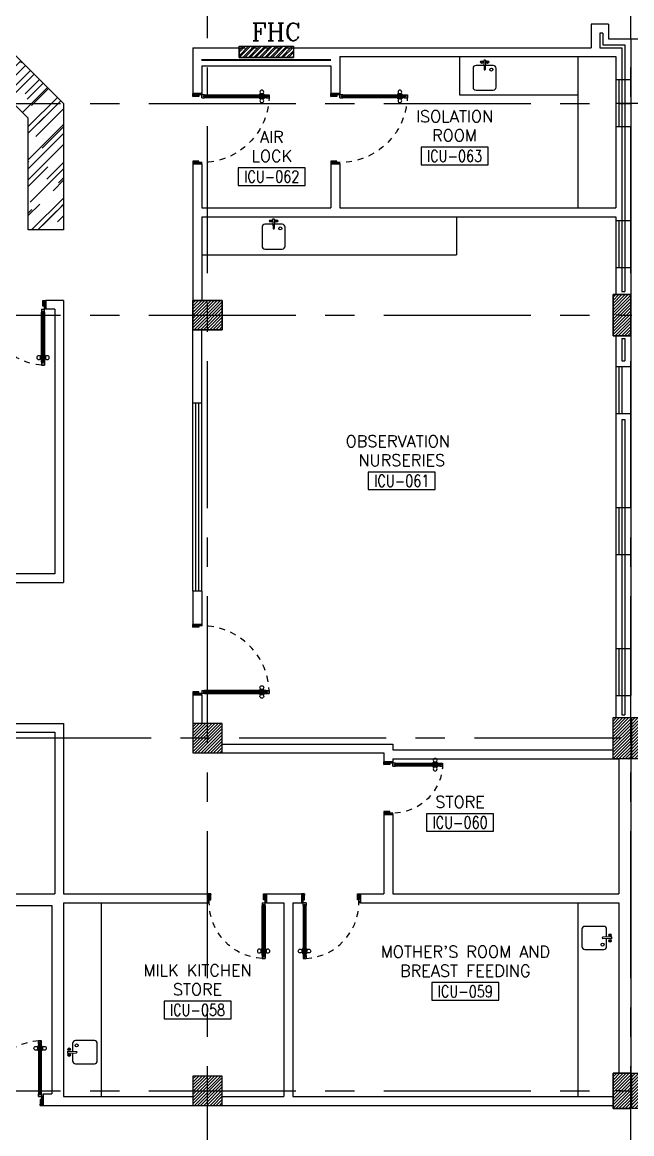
# Model space of a CAD drawing. Extents: x -0.7 to 93.2, y -1.5 to 78.
# Drawn here: x 30.29 to 40.66, y 35.89 to 54.8 of the extents above; entities that cross this region are included whole.
import ezdxf
from ezdxf.enums import TextEntityAlignment as Align

# ---------------------------------------------------------------- set-up
doc = ezdxf.new("R2010")
doc.units = 0
doc.header["$MEASUREMENT"] = 0
doc.linetypes.add('CENTERX2', pattern=[4, 2.5, -0.5, 0.5, -0.5])
doc.linetypes.add('HIDDEN', pattern=[0.375, 0.25, -0.125])
doc.layers.get('0').update_dxf_attribs({"color": 11, "linetype": 'CONTINUOUS'})
for name, color, linetype in [('AXES', 11, 'CENTERX2'), ('COL', 11, 'CONTINUOUS'), ('COUNTER', 11, 'CONTINUOUS'), ('DOOR', 11, 'CONTINUOUS'), ('FHC', 11, 'CONTINUOUS'), ('HAT', 11, 'CONTINUOUS'), ('INSUL', 11, 'CONTINUOUS'), ('NON-MEDICAL', 11, 'CONTINUOUS'), ('RM-BOX', 11, 'CONTINUOUS'), ('RM-NAME', 11, 'CONTINUOUS'), ('RM-NO', 11, 'CONTINUOUS'), ('ROOF', 11, 'CONTINUOUS'), ('WALL', 11, 'CONTINUOUS'), ('WIN', 11, 'CONTINUOUS')]:
    doc.layers.add(name, color=color, linetype=linetype)
doc.styles.add('ROMANC', font='romanc', dxfattribs={"height": 0.1})
doc.styles.add('ROMANS', font='ROMANS.shx', dxfattribs={"width": 0.6})

# ---------------------------------------------------------------- blocks, each defined once
blk = doc.blocks.new('*X17')
at = {"color": 0}
for p, q in [((84179, 155509), (84660, 155990)), ((84179, 155562), (84607, 155990)), ((84179, 155615), (84554, 155990)), ((84179, 155668), (84501, 155990)), ((84179, 155721), (84448, 155990)), ((84179, 155774), (84395, 155990)), ((84179, 155827), (84342, 155990)), ((84179, 155880), (84289, 155990)), ((84179, 155933), (84236, 155990)), ((84179, 155986), (84183, 155990)), ((84213, 155490), (84679, 155956)), ((84266, 155490), (84679, 155903)), ((84319, 155490), (84679, 155850)), ((84372, 155490), (84679, 155796)), ((84426, 155490), (84679, 155743)), ((84479, 155490), (84679, 155690)), ((84532, 155490), (84679, 155637)), ((84585, 155490), (84679, 155584)), ((84638, 155490), (84679, 155531))]:
    blk.add_line(p, q, dxfattribs=at)
blk = doc.blocks.new('COL50')
at = {"layer": 'COL'}
blk.add_lwpolyline([(-250, 250), (-250, -250), (250, -250), (250, 250)], close=True, dxfattribs=at)
blk = doc.blocks.new('*X16')
at = {"color": 0}
for p, q in [((84179, 162721), (84648, 163190)), ((84179, 162774), (84595, 163190)), ((84179, 162827), (84542, 163190)), ((84179, 162880), (84489, 163190)), ((84179, 162933), (84436, 163190)), ((84179, 162986), (84383, 163190)), ((84179, 163039), (84330, 163190)), ((84179, 163092), (84277, 163190)), ((84179, 163145), (84224, 163190)), ((84201, 162690), (84679, 163168)), ((84254, 162690), (84679, 163115)), ((84307, 162690), (84679, 163062)), ((84360, 162690), (84679, 163009)), ((84413, 162690), (84679, 162956)), ((84466, 162690), (84679, 162903)), ((84519, 162690), (84679, 162850)), ((84572, 162690), (84679, 162797)), ((84625, 162690), (84679, 162744))]:
    blk.add_line(p, q, dxfattribs=at)
blk = doc.blocks.new('*X19')
at = {"color": 0}
for p, q in [((84179, 149516), (84653, 149990)), ((84179, 149569), (84600, 149990)), ((84179, 149622), (84547, 149990)), ((84179, 149675), (84494, 149990)), ((84179, 149728), (84441, 149990)), ((84179, 149781), (84388, 149990)), ((84179, 149834), (84335, 149990)), ((84179, 149887), (84282, 149990)), ((84179, 149940), (84229, 149990)), ((84206, 149490), (84679, 149963)), ((84259, 149490), (84679, 149910)), ((84312, 149490), (84679, 149857)), ((84365, 149490), (84679, 149804)), ((84418, 149490), (84679, 149751)), ((84471, 149490), (84679, 149698)), ((84524, 149490), (84679, 149645)), ((84577, 149490), (84679, 149592)), ((84630, 149490), (84679, 149539))]:
    blk.add_line(p, q, dxfattribs=at)
blk = doc.blocks.new('RM1')
at = {"layer": 'RM-BOX'}
blk.add_lwpolyline([(570, -200), (-570, -200), (-570, -500), (570, -500)], close=True, dxfattribs=at)
at = {"layer": 'RM-NAME', "style": 'ROMANS'}
for tag, p in [('ROOMNAME1', (0, 324)), ('ROOMNAME2', (0, 0))]:
    blk.add_attdef(tag, text='', height=200, dxfattribs=at).set_placement(p, align=Align.MIDDLE)
at = {"layer": 'RM-NO', "style": 'ROMANS', "width": 0.8}
blk.add_attdef('ROOMNO', text='', height=200, dxfattribs=at).set_placement((0, -350), align=Align.MIDDLE)
blk = doc.blocks.new('DOOR90')
at = {"layer": 'DOOR', "color": 0, "linetype": 'ByBlock'}
for p, q in [((-150, 0), (-150, -25)), ((-150, 0), (0, 0)), ((0, -50), (0, 0)), ((-1000, -25), (-1000, -75)), ((-1000, -75), (-1000, -25)), ((-950, -25), (-1000, -25)), ((-950, -75), (-1000, -75)), ((-970, -42), (-970, -58)), ((-950, -42), (-970, -42)), ((-950, -58), (-970, -58)), ((-950, -25), (-950, -42)), ((-950, -58), (-950, -75)), ((-918, -25), (-918, -18)), ((-828, -18), (-918, -18)), ((-918, -75), (-918, -82)), ((-828, -82), (-918, -82)), ((-905, -18), (-905, -9)), ((-905, -9), (-840, -9)), ((-905, -18), (-840, -18)), ((-905, -82), (-905, -91)), ((-905, -82), (-840, -82)), ((-905, -91), (-840, -91)), ((-840, -18), (-840, -9)), ((-840, -82), (-840, -91)), ((-828, -25), (-828, -18)), ((-828, -75), (-828, -82)), ((-200, -42), (-200, -25)), ((-200, -25), (-150, -25)), ((-180, -42), (-200, -42)), ((-200, -75), (-200, -58)), ((-200, -58), (-180, -58)), ((-150, -75), (-200, -75)), ((-180, -58), (-180, -42)), ((-150, -75), (-150, -25)), ((-150, -25), (-100, -25)), ((-100, -25), (-100, -50)), ((-100, -50), (0, -50)), ((-150, -900), (-150, -875)), ((-150, -875), (-100, -875)), ((0, -900), (-150, -900)), ((-150, -900), (0, -900)), ((-100, -850), (0, -850)), ((-100, -875), (-100, -850)), ((0, -850), (0, -900))]:
    blk.add_line(p, q, dxfattribs=at)
at = {"layer": 'DOOR', "color": 9, "linetype": 'ByBlock'}
for p, q in [((0, -50), (-114, 0)), ((0, -50), (-40, 0)), ((0, -50), (-100, -37)), ((0, -850), (-114, -900)), ((0, -850), (-100, -863)), ((0, -850), (-40, -900))]:
    blk.add_line(p, q, dxfattribs=at)
at = {"layer": 'DOOR', "linetype": 'ByBlock'}
for p, q in [((-200, -25), (-950, -25)), ((-200, -42), (-950, -42)), ((-200, -58), (-950, -58)), ((-950, -75), (-200, -75))]:
    blk.add_line(p, q, dxfattribs=at)
at = {"layer": 'DOOR', "color": 0, "linetype": 'ByBlock'}
for centre in [(-873, 24), (-873, -124)]:
    blk.add_circle(centre, 32.4, dxfattribs=at)
at = {"layer": 'DOOR', "color": 9, "linetype": 'ByBlock'}
for centre, radius, start, end in [((0, -50), 154, 161.1053, 166.2858), ((0, -50), 134, 158.1598, 169.28), ((0, -50), 94.4, 148.0182, 180), ((0, -50), 74.4, 137.7764, 180), ((0, -50), 114, 154.0838, 167.3774), ((0, -50), 54.4, 113.2074, 180), ((0, -50), 34.4, 90, 180), ((0, -50), 14.4, 90, 180), ((0, -850), 154, 193.7142, 198.8947), ((0, -850), 134, 190.72, 201.8402), ((0, -850), 94.4, 180, 211.9818), ((0, -850), 74.4, 180, 222.2236), ((0, -850), 54.4, 180, 246.7926), ((0, -850), 34.4, 180, 270), ((0, -850), 14.4, 180, 270)]:
    blk.add_arc(centre, radius, start, end, dxfattribs=at)
at = {"layer": 'DOOR', "linetype": 'HIDDEN', "ltscale": 0.5}
blk.add_arc((-150, -25), 850, 180, 270, dxfattribs=at)
blk = doc.blocks.new('C5V')
at = {"layer": 'HAT'}
h = blk.add_hatch(dxfattribs=at)
h.set_pattern_fill('ANSI31', color=256, scale=300, style=0)
h.set_pattern_definition([(45, (-249196.182, -54711.005), (-26.5165043, 26.5165043), [])])
h.paths.add_polyline_path([(-20, 600), (-320, 600), (-320, 300), (-20, 300)])
h.paths.add_polyline_path([(-20, 300), (-320, 300), (-320, 0), (-20, 0)])
h = blk.add_hatch(dxfattribs=at)
h.set_pattern_fill('ANSI31', color=256, scale=300, style=0)
h.set_pattern_definition([(45, (-248876.182, -54711.005), (-26.5165043, 26.5165043), [])])
h.paths.add_polyline_path([(300, 600), (0, 600), (0, 300), (300, 300)])
h.paths.add_polyline_path([(300, 300), (0, 300), (0, 0), (300, 0)])
at = {"layer": 'COL'}
for points in [[(-20, 600), (-20, 0), (-320, 0), (-320, 600)], [(300, 600), (300, 0), (0, 0), (0, 600)]]:
    blk.add_lwpolyline(points, close=True, dxfattribs=at)
blk = doc.blocks.new('C11')
at = {"layer": 'HAT'}
h = blk.add_hatch(dxfattribs=at)
h.set_pattern_fill('ANSI31', color=256, scale=300, style=0)
h.set_pattern_definition([(45, (-248556.182, -75061.005), (-26.5165043, 26.5165043), [])])
h.paths.add_polyline_path([(300, 700), (0, 700), (0, 350), (300, 350)])
h.paths.add_polyline_path([(300, 350), (0, 350), (0, 0), (300, 0)])
at = {"layer": 'COL'}
blk.add_lwpolyline([(300, 700), (300, 0), (0, 0), (0, 700)], close=True, dxfattribs=at)
blk = doc.blocks.new('C11D')
at = {"layer": 'COL', "linetype": 'ByBlock'}
for p in [(-320, 0), (0, 0)]:
    blk.add_blockref('C11', p, dxfattribs=at)
blk = doc.blocks.new('DOOR-10')
at = {"layer": 'DOOR', "color": 0, "linetype": 'ByBlock'}
for p, q in [((-83, 1005), (-92, 1005)), ((-92, 1005), (-92, 940)), ((-76, 1018), (-83, 1018)), ((-83, 928), (-83, 1018)), ((-83, 1005), (-83, 940)), ((-26, 1100), (-76, 1100)), ((-76, 1100), (-26, 1100)), ((-76, 1050), (-76, 1100)), ((-59, 1050), (-76, 1050)), ((-43, 1070), (-59, 1070)), ((-59, 1050), (-59, 1070)), ((-43, 1050), (-43, 1070)), ((-26, 1050), (-43, 1050)), ((-26, 1050), (-26, 1100)), ((-26, 1018), (-18, 1018)), ((-18, 928), (-18, 1018)), ((-18, 1005), (-9, 1005)), ((-18, 1005), (-18, 940)), ((-9, 1005), (-9, 940)), ((-83, 940), (-92, 940)), ((-76, 928), (-83, 928)), ((-26, 928), (-18, 928)), ((-18, 940), (-9, 940)), ((-76, 200), (-59, 200)), ((-76, 150), (-76, 200)), ((-59, 200), (-59, 180)), ((-43, 200), (-26, 200)), ((-43, 180), (-43, 200)), ((-26, 200), (-26, 150)), ((-1001, 0), (-1001, 150)), ((-1001, 150), (-976, 150)), ((-1001, 150), (-1001, 0)), ((-951, 0), (-1001, 0)), ((-976, 150), (-976, 100)), ((-976, 100), (-951, 100)), ((-951, 100), (-951, 0)), ((-76, 150), (-26, 150)), ((-59, 180), (-43, 180)), ((-51, 100), (-51, 0)), ((-26, 100), (-51, 100)), ((-51, 0), (-1, 0)), ((-1, 150), (-26, 150)), ((-26, 150), (-26, 100))]:
    blk.add_line(p, q, dxfattribs=at)
at = {"layer": 'DOOR', "linetype": 'ByBlock'}
for p, q in [((-76, 1050), (-76, 200)), ((-59, 200), (-59, 1050)), ((-43, 200), (-43, 1050)), ((-26, 200), (-26, 1050))]:
    blk.add_line(p, q, dxfattribs=at)
at = {"layer": 'DOOR', "color": 9, "linetype": 'ByBlock'}
for p, q in [((-951, 0), (-1001, 114)), ((-951, 0), (-1001, 40)), ((-951, 0), (-964, 100)), ((-51, 0), (-1, 114)), ((-51, 0), (-37, 100)), ((-51, 0), (-1, 40)), ((-1, 0), (-1, 150))]:
    blk.add_line(p, q, dxfattribs=at)
at = {"layer": 'DOOR', "color": 0, "linetype": 'ByBlock'}
for centre in [(-124, 973), (23, 973)]:
    blk.add_circle(centre, 32.4, dxfattribs=at)
at = {"layer": 'DOOR', "linetype": 'HIDDEN', "ltscale": 0.5}
blk.add_arc((-23, 149), 952, 93.1482, 179.9482, dxfattribs=at)
at = {"layer": 'DOOR', "color": 9, "linetype": 'ByBlock'}
for centre, radius, start, end in [((-951, 0), 154, 103.7142, 108.8947), ((-951, 0), 134, 100.72, 111.8402), ((-951, 0), 94.4, 90, 121.9818), ((-951, 0), 74.4, 90, 132.2236), ((-951, 0), 54.4, 90, 156.7926), ((-951, 0), 34.4, 90, 180), ((-951, 0), 14.4, 90, 180), ((-51, 0), 94.4, 58.0182, 90), ((-51, 0), 74.4, 47.7764, 90), ((-51, 0), 54.4, 23.2074, 90), ((-51, 0), 34.4, 0, 90), ((-51, 0), 14.4, 0, 90), ((-51, 0), 134, 68.1598, 79.28), ((-51, 0), 114, 64.0838, 77.3774), ((-51, 0), 154, 71.1053, 76.2858)]:
    blk.add_arc(centre, radius, start, end, dxfattribs=at)
blk = doc.blocks.new('DOOR100')
at = {"layer": 'DOOR', "color": 0, "linetype": 'ByBlock'}
for p, q in [((-82, 1205), (-91, 1205)), ((-91, 1205), (-91, 1140)), ((-82, 1140), (-91, 1140)), ((-75, 1218), (-82, 1218)), ((-82, 1128), (-82, 1218)), ((-82, 1205), (-82, 1140)), ((-25, 1300), (-75, 1300)), ((-75, 1300), (-25, 1300)), ((-75, 1250), (-75, 1300)), ((-58, 1250), (-75, 1250)), ((-42, 1270), (-58, 1270)), ((-58, 1250), (-58, 1270)), ((-42, 1250), (-42, 1270)), ((-25, 1250), (-42, 1250)), ((-25, 1250), (-25, 1300)), ((-25, 1218), (-18, 1218)), ((-18, 1128), (-18, 1218)), ((-18, 1205), (-9, 1205)), ((-18, 1205), (-18, 1140)), ((-18, 1140), (-9, 1140)), ((-9, 1205), (-9, 1140)), ((-75, 1128), (-82, 1128)), ((-25, 1128), (-18, 1128)), ((-75, 200), (-58, 200)), ((-75, 150), (-75, 200)), ((-58, 200), (-58, 180)), ((-42, 200), (-25, 200)), ((-42, 180), (-42, 200)), ((-25, 200), (-25, 150)), ((-1200, 0), (-1200, 150)), ((-1200, 150), (-1175, 150)), ((-1200, 150), (-1200, 0)), ((-1150, 0), (-1200, 0)), ((-1175, 150), (-1175, 100)), ((-1175, 100), (-1150, 100)), ((-1150, 100), (-1150, 0)), ((-75, 150), (-25, 150)), ((-58, 180), (-42, 180)), ((-50, 100), (-50, 0)), ((-25, 100), (-50, 100)), ((-50, 0), (0, 0)), ((0, 150), (-25, 150)), ((-25, 150), (-25, 100)), ((0, 150), (0, 0))]:
    blk.add_line(p, q, dxfattribs=at)
at = {"layer": 'DOOR', "linetype": 'ByBlock'}
for p, q in [((-75, 1250), (-75, 200)), ((-58, 200), (-58, 1250)), ((-42, 200), (-42, 1250)), ((-25, 200), (-25, 1250)), ((0, 0), (0, 150))]:
    blk.add_line(p, q, dxfattribs=at)
at = {"layer": 'DOOR', "color": 9, "linetype": 'ByBlock'}
for p, q in [((-1150, 0), (-1200, 114)), ((-1150, 0), (-1200, 40)), ((-1150, 0), (-1163, 100)), ((-50, 0), (0, 114)), ((-50, 0), (-37, 100)), ((-50, 0), (0, 40))]:
    blk.add_line(p, q, dxfattribs=at)
at = {"layer": 'DOOR', "color": 0, "linetype": 'ByBlock'}
for centre in [(-124, 1173), (24, 1173)]:
    blk.add_circle(centre, 32.4, dxfattribs=at)
at = {"layer": 'DOOR', "linetype": 'HIDDEN', "ltscale": 0.5}
blk.add_arc((-25, 150), 1150, 90, 180.0001, dxfattribs=at)
at = {"layer": 'DOOR', "color": 9, "linetype": 'ByBlock'}
for centre, radius, start, end in [((-1150, 0), 154, 103.7142, 108.8947), ((-1150, 0), 134, 100.72, 111.8402), ((-1150, 0), 94.4, 90, 121.9818), ((-1150, 0), 74.4, 90, 132.2236), ((-1150, 0), 54.4, 90, 156.7926), ((-1150, 0), 34.4, 90, 180), ((-1150, 0), 14.4, 90, 180), ((-50, 0), 94.4, 58.0182, 90), ((-50, 0), 74.4, 47.7764, 90), ((-50, 0), 54.4, 23.2074, 90), ((-50, 0), 34.4, 0, 90), ((-50, 0), 14.4, 0, 90), ((-50, 0), 134, 68.1598, 79.28), ((-50, 0), 114, 64.0838, 77.3774), ((-50, 0), 154, 71.1053, 76.2858)]:
    blk.add_arc(centre, radius, start, end, dxfattribs=at)

msp = doc.modelspace()

# ---------------------------------------------------------------- hatches: boundary and pattern name
at = {"layer": 'COUNTER', "linetype": 'ByBlock'}
h = msp.add_hatch(dxfattribs=at)
h.set_pattern_fill('AR-RROOF', color=11, scale=0.32, angle=45, style=0)
h.set_pattern_definition([(45, (-276012.13315, -57293.36293), (0.27152900398, 0.72407734394), [4.8, -0.64, 1.6, -0.32]), (45, (-276011.94534, -57292.94885), (-0.52721881605, 0.0746704761), [0.96, -0.1056, 1.92, -0.24]), (45, (-276012.21234, -57293.05746), (1.02502199, 1.32822937778), [2.56, -0.448, 1.28, -0.32])])
h.paths.add_polyline_path([(30.0424, 54.37), (28.2924, 54.37), (28.2924, 53.77), (29.7924, 53.77), (30.3924, 53.17), (30.3924, 51.27), (30.9924, 51.27), (30.9924, 53.42)])
at = {"layer": 'FHC', "linetype": 'ByBlock', "ltscale": 0.3}
h = msp.add_hatch(dxfattribs=at)
h.set_pattern_fill('ANSI32', color=11, scale=0.175, style=0)
h.set_pattern_definition([(45, (-198.21383, 23.153995), (-0.046403883, 0.046403883), []), (45, (-198.182894, 23.153995), (-0.046403883, 0.046403883), [])])
h.paths.add_polyline_path([(34.9024, 54.205), (34.9024, 54.395), (33.9824, 54.395), (33.9824, 54.205)])
h.paths.add_polyline_path([(33.7697, 53.7839), (33.7697, 54.2047), (34.0322, 54.2047), (34.0322, 53.7839)], flags=9)

# ---------------------------------------------------------------- linework, layer by layer
at = {"layer": 'AXES'}
for p, q in [((40.6424, -1.4643), (40.6424, 76.9984)), ((33.4424, -1.4643), (33.4424, 59.12)), ((24.4424, 53.42), (40.659, 53.42)), ((82.6824, 53.42), (40.3924, 53.42)), ((24.4424, 49.82), (40.6624, 49.82)), ((92.4824, 49.82), (40.3924, 49.82)), ((92.4824, 42.62), (24.4424, 42.62)), ((92.4824, 42.62), (40.3924, 42.62)), ((24.4424, 36.62), (40.6424, 36.62)), ((92.4824, 36.62), (40.3924, 36.62))]:
    msp.add_line(p, q, dxfattribs=at)
at = {"layer": 'COUNTER', "linetype": 'ByBlock'}
msp.add_lwpolyline([(30.3924, 51.27), (30.3924, 53.17), (29.7924, 53.77), (28.2924, 53.77), (28.2924, 54.37), (30.0424, 54.37), (30.9924, 53.42), (30.9924, 51.27)], close=True, dxfattribs=at)
at = {"layer": 'FHC', "color": 250, "linetype": 'HIDDEN', "ltscale": 0.25}
msp.add_line((33.9824, 54.37), (34.9024, 54.37), dxfattribs=at)
at = {"layer": 'FHC', "linetype": 'ByBlock', "ltscale": 0.3}
msp.add_lwpolyline([(33.9824, 54.395), (34.9024, 54.395), (34.9024, 54.205), (33.9824, 54.205)], close=True, dxfattribs=at)
at = {"layer": 'INSUL'}
for p, q in [((40.1174, 54.62), (40.1174, 54.37)), ((40.1674, 54.62), (40.1174, 54.62)), ((40.1674, 54.62), (40.1674, 54.42)), ((40.1174, 54.37), (40.4924, 54.37)), ((40.1674, 54.42), (40.5424, 54.42)), ((40.4924, 54.37), (40.4924, 50.22)), ((40.5424, 54.42), (40.5424, 50.22)), ((40.4924, 50.22), (40.5424, 50.22)), ((40.4924, 49.42), (40.5424, 49.42)), ((40.4924, 49.42), (40.4924, 49.045)), ((40.5424, 49.42), (40.5424, 49.045)), ((40.4924, 49.045), (40.5424, 49.045)), ((40.4924, 48.045), (40.5424, 48.045)), ((40.4924, 48.045), (40.4924, 43.02)), ((40.5424, 48.045), (40.5424, 43.02)), ((40.4924, 43.02), (40.5424, 43.02))]:
    msp.add_line(p, q, dxfattribs=at)
at = {"layer": 'NON-MEDICAL'}
for p, q in [((37.7286, 54.2219), (37.7286, 53.5719)), ((38.1412, 54.1577), (38.1473, 54.0024)), ((38.1733, 54.1577), (38.1412, 54.1577)), ((38.1733, 54.1577), (38.1673, 54.0024)), ((39.7424, 54.2219), (39.7424, 51.6469)), ((39.7424, 54.2219), (39.7424, 53.5719)), ((37.9609, 54.0196), (37.9609, 53.6985)), ((38.1473, 54.0695), (38.0108, 54.0695)), ((38.3037, 54.0695), (38.1673, 54.0695)), ((38.3536, 53.6985), (38.3536, 54.0196)), ((37.7286, 53.5719), (39.7424, 53.5719)), ((38.0108, 53.6486), (38.3037, 53.6486)), ((34.55, 51.4539), (34.5561, 51.2986)), ((34.5821, 51.4539), (34.55, 51.4539)), ((34.5821, 51.4539), (34.576, 51.2986)), ((37.6771, 51.4969), (37.6771, 50.8469)), ((34.3697, 51.3158), (34.3697, 50.9947)), ((34.5561, 51.3657), (34.4196, 51.3657)), ((34.7125, 51.3657), (34.576, 51.3657)), ((34.7624, 50.9947), (34.7624, 51.3158)), ((34.4196, 50.9448), (34.7125, 50.9448)), ((33.3424, 50.8469), (37.6771, 50.8469)), ((31.6328, 39.82), (31.6328, 36.52)), ((39.7418, 39.82), (39.7418, 36.52)), ((39.8122, 39.368), (39.8122, 39.0751)), ((40.1831, 39.4178), (39.862, 39.4178)), ((40.233, 39.2315), (40.233, 39.368)), ((40.3212, 39.2375), (40.1659, 39.2315)), ((40.3212, 39.2055), (40.1659, 39.2115)), ((40.233, 39.0751), (40.233, 39.2115)), ((40.3212, 39.2055), (40.3212, 39.2375)), ((39.862, 39.0252), (40.1831, 39.0252)), ((31.5164, 37.473), (31.1953, 37.473)), ((31.0572, 37.2927), (31.2125, 37.2866)), ((31.0572, 37.2927), (31.0572, 37.2606)), ((31.0572, 37.2606), (31.2125, 37.2667)), ((31.1454, 37.4231), (31.1454, 37.2866)), ((31.1454, 37.2667), (31.1454, 37.1302)), ((31.5662, 37.1302), (31.5662, 37.4231)), ((31.1953, 37.0803), (31.5164, 37.0803))]:
    msp.add_line(p, q, dxfattribs=at)
for centre, radius in [((38.1075, 54.1266), 0.0217), ((38.1075, 54.1266), 0.014), ((38.207, 54.1266), 0.0217), ((38.207, 54.1266), 0.014), ((38.2717, 54), 0.0255), ((34.5163, 51.4228), 0.0217), ((34.5163, 51.4228), 0.014), ((34.6158, 51.4228), 0.0217), ((34.6158, 51.4228), 0.014), ((34.6805, 51.2962), 0.0255), ((40.2901, 39.2713), 0.0217), ((40.2901, 39.1717), 0.0217), ((40.2901, 39.2713), 0.014), ((40.2901, 39.1717), 0.014), ((40.1636, 39.1071), 0.0255), ((31.0883, 37.3264), 0.0217), ((31.0883, 37.3264), 0.014), ((31.2148, 37.3911), 0.0255), ((31.0883, 37.2269), 0.0217), ((31.0883, 37.2269), 0.014)]:
    msp.add_circle(centre, radius, dxfattribs=at)
for centre, radius, start, end in [((38.0108, 54.0196), 0.0499, 90, 180), ((38.1573, 54.0024), 0.00997, 180, 0), ((38.3037, 54.0196), 0.0499, 0, 90), ((38.0108, 53.6985), 0.0499, 180, 270), ((38.3037, 53.6985), 0.0499, 270, 0), ((34.4196, 51.3158), 0.0499, 90, 180), ((34.5661, 51.2986), 0.00997, 180, 0), ((34.7125, 51.3158), 0.0499, 0, 90), ((34.4196, 50.9947), 0.0499, 180, 270), ((34.7125, 50.9947), 0.0499, 270, 0), ((39.862, 39.368), 0.0499, 90, 180), ((40.1831, 39.368), 0.0499, 0, 90), ((40.1659, 39.2215), 0.00997, 90, 270), ((39.862, 39.0751), 0.0499, 180, 270), ((40.1831, 39.0751), 0.0499, 270, 0), ((31.1953, 37.4231), 0.0499, 90, 180), ((31.5164, 37.4231), 0.0499, 0, 90), ((31.2125, 37.2766), 0.00997, 270, 90), ((31.1953, 37.1302), 0.0499, 180, 270), ((31.5164, 37.1302), 0.0499, 270, 0)]:
    msp.add_arc(centre, radius, start, end, dxfattribs=at)
at = {"layer": 'ROOF'}
msp.add_line((40.6424, 54.52), (50.2624, 54.52), dxfattribs=at)
at = {"layer": 'WALL'}
for p, q in [((39.9674, 54.77), (39.9674, 54.37)), ((40.2674, 54.77), (39.9674, 54.77)), ((40.2674, 54.77), (40.2674, 54.52)), ((40.2674, 54.52), (40.6424, 54.52)), ((33.7703, 54.37), (33.9824, 54.37)), ((33.9824, 54.3654), (33.9824, 54.205)), ((34.9024, 54.3654), (34.9024, 54.205)), ((33.9824, 54.205), (34.9024, 54.205)), ((33.1924, 51.495), (33.1924, 50.07)), ((33.3424, 51.495), (33.3424, 50.07)), ((30.9924, 50.07), (30.9924, 45.27)), ((30.8424, 49.92), (30.8424, 45.42)), ((33.1924, 48.32), (33.1924, 49.57)), ((33.3424, 48.32), (33.3424, 49.57)), ((33.3424, 48.32), (33.1924, 48.32)), ((30.8424, 45.42), (26.4924, 45.42)), ((22.7424, 45.27), (30.9924, 45.27)), ((40.4424, 42.27), (40.4424, 39.97)), ((40.6424, 42.27), (40.6424, 36.67)), ((40.4424, 39.82), (40.4424, 36.92)), ((30.6424, 36.57), (30.6424, 36.37))]:
    msp.add_line(p, q, dxfattribs=at)
at = {"layer": 'WALL', "linetype": 'ByBlock'}
for p, q in [((40.6424, 54.52), (40.6424, 53.832)), ((33.1924, 54.37), (33.1924, 53.5925)), ((33.1924, 54.37), (33.9824, 54.37)), ((34.9024, 54.37), (39.9674, 54.37)), ((33.3424, 54.17), (35.5424, 54.17)), ((33.3424, 54.16), (33.3424, 54.17)), ((33.3424, 54.16), (35.5424, 54.16)), ((35.6924, 54.22), (35.6924, 53.5825)), ((35.6924, 54.22), (40.3924, 54.22)), ((40.3924, 54.22), (40.3924, 53.832)), ((33.3424, 54.06), (33.3424, 53.5925)), ((33.3424, 54.06), (35.5424, 54.06)), ((35.5424, 54.06), (35.5424, 53.5825)), ((40.3924, 53.832), (40.6424, 53.832)), ((33.3424, 53.5925), (33.1924, 53.5925)), ((35.5424, 53.5825), (35.6924, 53.5825)), ((40.3924, 53.032), (40.6424, 53.032)), ((40.3924, 53.032), (40.3924, 51.645)), ((40.6424, 53.032), (40.6424, 51.432)), ((33.1924, 52.3925), (33.1924, 51.495)), ((33.1924, 52.3925), (33.3424, 52.3925)), ((33.3424, 52.3925), (33.3424, 51.645)), ((35.5424, 52.3925), (35.6924, 52.3925)), ((35.5424, 52.3925), (35.5424, 51.645)), ((35.6924, 52.3925), (35.6924, 51.645)), ((33.3424, 51.645), (35.5424, 51.645)), ((35.6924, 51.645), (40.3924, 51.645)), ((33.3424, 51.495), (40.3924, 51.495)), ((40.3924, 51.495), (40.3924, 51.432)), ((40.3924, 51.432), (40.6424, 51.432)), ((40.3924, 50.632), (40.6424, 50.632)), ((40.3924, 50.632), (40.3924, 50.17)), ((40.6424, 50.632), (40.6424, 48.945)), ((30.6924, 49.92), (30.6924, 50.07)), ((30.9924, 50.07), (30.6924, 50.07)), ((33.1924, 50.07), (33.1924, 49.57)), ((33.3424, 50.07), (33.3424, 50.0696)), ((30.8424, 49.92), (30.6924, 49.92)), ((40.3924, 49.47), (40.3924, 48.945)), ((40.3924, 48.945), (40.6424, 48.945)), ((40.3924, 48.145), (40.3924, 46.545)), ((40.3924, 48.145), (40.6424, 48.145)), ((40.6424, 48.145), (40.6424, 46.545)), ((40.3924, 46.545), (40.6424, 46.545)), ((40.3924, 45.745), (40.6424, 45.745)), ((40.3924, 45.745), (40.3924, 44.145)), ((40.6424, 45.745), (40.6424, 44.145)), ((33.3424, 45.12), (33.1924, 45.12)), ((33.1924, 45.12), (33.1924, 44.5575)), ((33.3424, 45.12), (33.3424, 44.5575)), ((33.3424, 44.5575), (33.1924, 44.5575)), ((40.3924, 44.145), (40.6424, 44.145)), ((33.3424, 43.3575), (33.1924, 43.3575)), ((33.1924, 43.3575), (33.1924, 42.37)), ((33.3424, 43.3575), (33.3424, 42.87)), ((40.3924, 43.345), (40.6424, 43.345)), ((40.3924, 43.345), (40.3924, 42.97)), ((29.7674, 42.87), (30.9924, 42.87)), ((30.9924, 42.87), (30.9924, 39.97)), ((29.7674, 42.72), (30.8424, 42.72)), ((30.8424, 42.72), (30.8424, 39.97)), ((33.6924, 42.52), (36.5924, 42.52)), ((36.5924, 42.52), (36.5924, 42.42)), ((36.5924, 42.42), (40.3424, 42.42)), ((33.3424, 42.37), (36.4424, 42.37)), ((36.4424, 42.37), (36.4424, 42.22)), ((36.4424, 42.22), (36.5924, 42.22)), ((36.5924, 42.27), (40.4424, 42.27)), ((36.5924, 42.27), (36.5924, 42.22)), ((36.4424, 41.32), (36.5924, 41.32)), ((36.4424, 41.32), (36.4424, 39.97)), ((36.5924, 41.32), (36.5924, 39.97)), ((28.5674, 39.97), (30.8424, 39.97)), ((30.9924, 39.97), (33.4457, 39.97)), ((33.4457, 39.97), (33.4457, 39.82)), ((34.4457, 39.97), (34.4457, 39.82)), ((34.4457, 39.97), (35.0424, 39.97)), ((35.0424, 39.97), (35.0424, 39.82)), ((36.0424, 39.97), (36.0424, 39.82)), ((36.0424, 39.97), (36.4424, 39.97)), ((36.5924, 39.97), (40.4424, 39.97)), ((26.1924, 39.77), (30.7924, 39.77)), ((30.7924, 39.77), (30.7924, 36.57)), ((30.9924, 39.82), (33.4457, 39.82)), ((30.9924, 39.82), (30.9924, 36.52)), ((34.4457, 39.82), (34.7424, 39.82)), ((34.7424, 39.82), (34.7424, 36.52)), ((34.8924, 39.82), (34.8924, 36.52)), ((34.8924, 39.82), (35.0424, 39.82)), ((36.0424, 39.82), (40.4424, 39.82)), ((40.6424, 36.87), (40.6424, 36.37)), ((30.6424, 36.57), (30.7924, 36.57)), ((30.9924, 36.52), (33.1924, 36.52)), ((33.6924, 36.52), (34.7424, 36.52)), ((34.8924, 36.52), (40.3424, 36.52)), ((30.6424, 36.37), (33.1924, 36.37)), ((33.1924, 36.37), (40.3424, 36.37))]:
    msp.add_line(p, q, dxfattribs=at)
at = {"layer": 'WALL', "linetype": 'ByBlock', "ltscale": 0.3}
for points in [[(40.3424, 49.47), (40.6424, 49.47), (40.6424, 50.17), (40.3424, 50.17)], [(33.6924, 49.57), (33.1924, 49.57), (33.1924, 50.07), (33.6924, 50.07)], [(40.6424, 42.27), (40.3424, 42.27), (40.3424, 42.97), (40.6424, 42.97)], [(33.6924, 42.87), (33.1924, 42.87), (33.1924, 42.37), (33.6924, 42.37)], [(40.3424, 36.32), (40.6424, 36.32), (40.6424, 36.92), (40.3424, 36.92)], [(33.6924, 36.87), (33.1924, 36.87), (33.1924, 36.37), (33.6924, 36.37)]]:
    msp.add_lwpolyline(points, close=True, dxfattribs=at)
at = {"layer": 'WIN'}
for p, q in [((40.3924, 53.832), (40.3924, 53.032)), ((40.4424, 53.832), (40.4424, 53.032)), ((40.4924, 53.832), (40.4924, 53.032)), ((40.6424, 53.832), (40.6424, 53.032)), ((40.3924, 51.432), (40.3924, 50.632)), ((40.4424, 51.432), (40.4424, 50.632)), ((40.4924, 51.432), (40.4924, 50.632)), ((40.6424, 51.432), (40.6424, 50.632)), ((40.3924, 48.945), (40.3924, 48.145)), ((40.4424, 48.945), (40.4424, 48.145)), ((40.4924, 48.945), (40.4924, 48.145)), ((40.6424, 48.945), (40.6424, 48.145)), ((40.3924, 46.545), (40.3924, 45.745)), ((40.4424, 46.545), (40.4424, 45.745)), ((40.4924, 46.545), (40.4924, 45.745)), ((40.6424, 46.545), (40.6424, 45.745)), ((40.3924, 44.145), (40.3924, 43.345)), ((40.4424, 44.145), (40.4424, 43.345)), ((40.4924, 44.145), (40.4924, 43.345)), ((40.6424, 44.145), (40.6424, 43.345))]:
    msp.add_line(p, q, dxfattribs=at)
at = {"layer": 'WIN', "linetype": 'ByBlock'}
for p, q in [((33.1924, 45.12), (33.1924, 48.32)), ((33.2424, 45.12), (33.2424, 48.32)), ((33.2924, 45.12), (33.2924, 48.32)), ((33.3424, 45.12), (33.3424, 48.32))]:
    msp.add_line(p, q, dxfattribs=at)

# ---------------------------------------------------------------- block references
at = {"layer": 'COL', "linetype": 'ByBlock', "xscale": 0.001, "yscale": 0.001, "zscale": 0.001}
for name, p in [('C11', (40.3424, 49.47)), ('C11D', (40.6624, 42.27)), ('C5V', (40.6624, 36.32))]:
    msp.add_blockref(name, p, dxfattribs=at)
at = {"layer": 'COL', "xscale": 0.001, "yscale": 0.001, "zscale": 0.001}
for p in [(33.4424, 49.82), (33.4424, 42.62), (33.4424, 36.62)]:
    msp.add_blockref('COL50', p, dxfattribs=at)
at = {"layer": 'DOOR', "yscale": 0.001, "zscale": 0.001, "rotation": 270}
for p, xscale in [((33.1924, 53.5925), -0.001), ((35.5424, 53.5925), -0.001), ((33.1924, 43.3575), 0.001)]:
    msp.add_blockref('DOOR100', p, dxfattribs=dict(at, xscale=xscale))
at = {"layer": 'DOOR', "color": 0, "linetype": 'ByBlock', "ltscale": 0.3, "xscale": -0.001, "yscale": 0.001, "zscale": 0.001, "rotation": 180}
msp.add_blockref('DOOR-10', (30.6931, 50.07), dxfattribs=at)
at = {"layer": 'DOOR', "color": 0, "linetype": 'ByBlock', "yscale": 0.001, "zscale": 0.001}
for name, p, xscale in [('DOOR90', (36.4424, 42.22), -0.001), ('DOOR-10', (30.6431, 36.37), 0.001)]:
    msp.add_blockref(name, p, dxfattribs=dict(at, xscale=xscale))
at = {"layer": 'DOOR', "color": 0, "linetype": 'ByBlock', "yscale": 0.001, "zscale": 0.001, "rotation": 180}
for p, xscale in [((34.4464, 39.97), -0.001), ((35.0417, 39.97), 0.001)]:
    msp.add_blockref('DOOR-10', p, dxfattribs=dict(at, xscale=xscale))
at = {"layer": 'HAT', "xscale": 0.001, "yscale": 0.001, "zscale": 0.001}
for name in ['*X16', '*X17', '*X19']:
    msp.add_blockref(name, (-50.9869, -113.1197), dxfattribs=at)
at = {"layer": 'RM-NAME', "xscale": 0.001, "yscale": 0.001, "zscale": 0.001}
for p, values in [((37.6453, 52.8781), {'ROOMNO': 'ICU-063', 'ROOMNAME2': 'ROOM', 'ROOMNAME1': 'ISOLATION'}), ((34.5356, 52.5283), {'ROOMNO': 'ICU-062', 'ROOMNAME2': 'LOCK', 'ROOMNAME1': 'AIR'}), ((36.748, 47.3501), {'ROOMNO': 'ICU-061', 'ROOMNAME2': 'NURSERIES', 'ROOMNAME1': ' OBSERVATION  '}), ((37.7394, 41.5352), {'ROOMNO': 'ICU-060', 'ROOMNAME2': 'STORE'}), ((37.8283, 38.6613), {'ROOMNO': 'ICU-059', 'ROOMNAME2': 'BREAST FEEDING', 'ROOMNAME1': "MOTHER'S ROOM AND"}), ((33.2714, 38.3457), {'ROOMNO': 'ICU-058', 'ROOMNAME2': 'STORE', 'ROOMNAME1': 'MILK KITCHEN'})]:
    msp.add_blockref('RM1', p, dxfattribs=at).add_auto_attribs(values)

# ---------------------------------------------------------------- texts
at = {"layer": 'RM-NAME', "style": 'ROMANC'}
msp.add_text('FHC', height=0.3, dxfattribs=at).set_placement((34.192, 54.4897))

doc.saveas('drawing.dxf')
